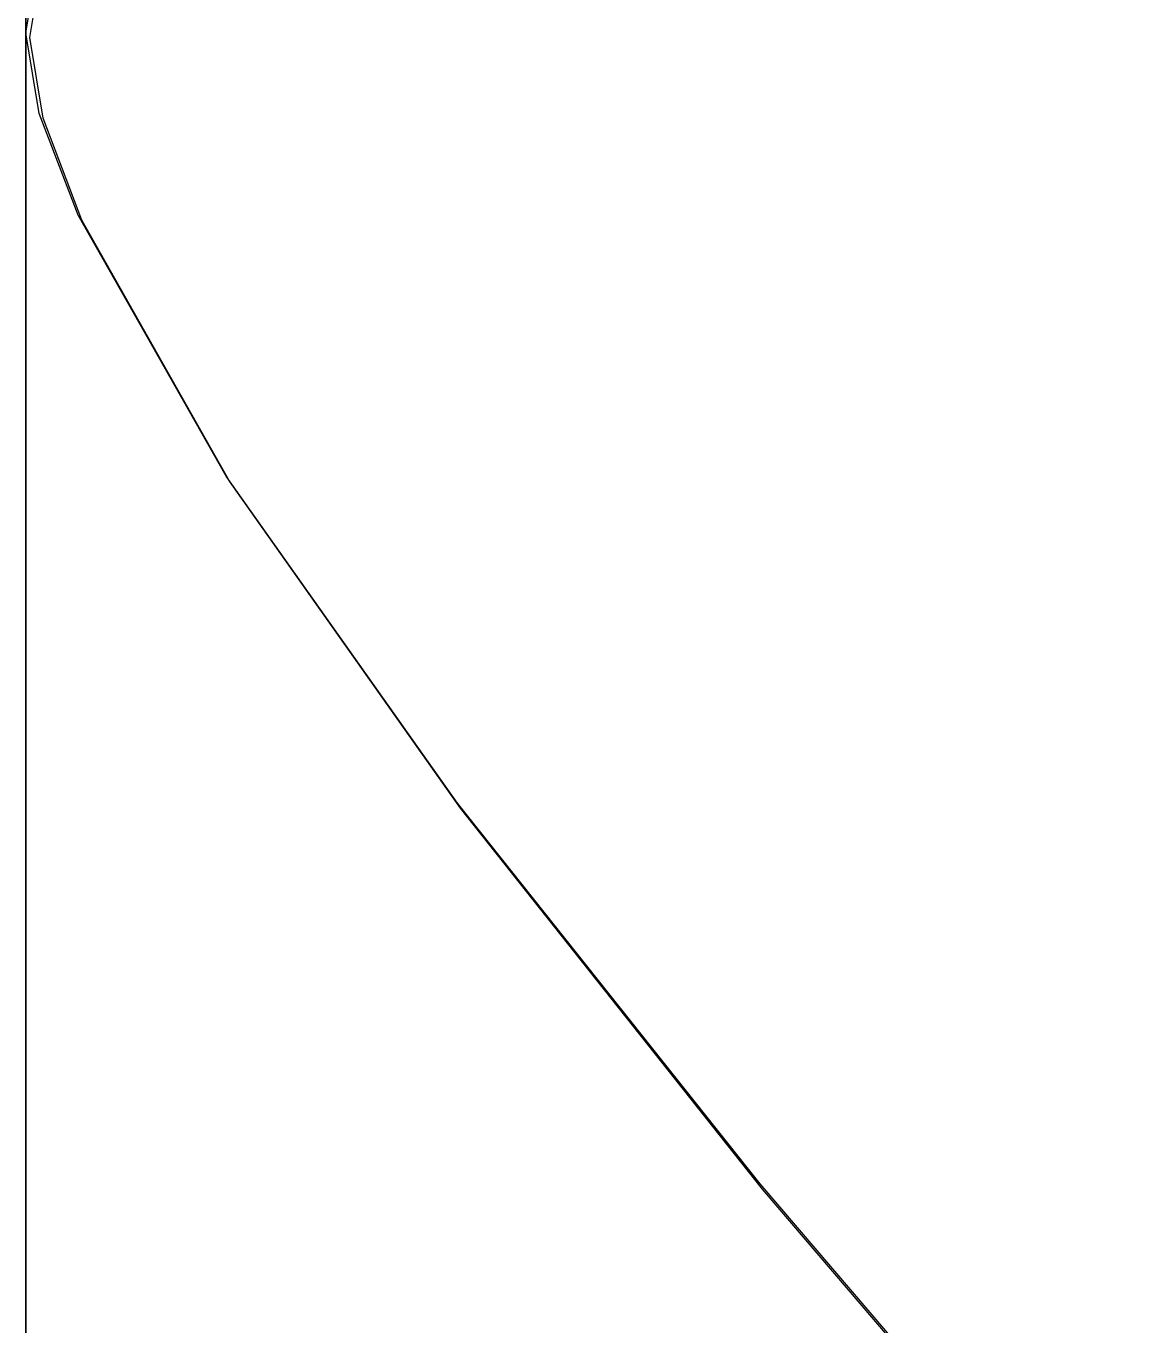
# Model space of a CAD drawing. Extents: x 0 to 141, y -114 to 28.
# Drawn here: x 0 to 14.43, y -60.25 to -43.16 of the extents above; entities that cross this region are included whole.
import ezdxf

# ---------------------------------------------------------------- set-up
doc = ezdxf.new("R2010")
doc.units = 0

msp = doc.modelspace()

# ---------------------------------------------------------------- linework, layer by layer
at = {"layer": 'Layer 1'}
for p, q in [((0, 27.2993), (0, -113.812)), ((0, 27.2993), (0, -113.812)), ((0, 27.2993), (0, -113.812)), ((0, 27.2993), (0, -113.812)), ((0, -43.2562), (0, 27.2993)), ((0, 27.2993), (0, -113.812)), ((0, 27.2993), (0, -113.812)), ((0, 27.2993), (0, -113.812)), ((0, -43.2562), (0, 27.2993)), ((0, 27.2993), (0, -113.812)), ((0, -43.2562), (0, 27.2993)), ((0, 27.2993), (0, -113.812)), ((0, -43.2562), (0, 27.2993)), ((0, -43.2562), (0, 27.2993)), ((0, -43.2562), (0, 27.2993)), ((0, -43.2562), (0, 27.2993)), ((0, -43.2562), (0, 27.2993)), ((0, -43.2562), (0, 27.2993)), ((0, -43.2562), (0, 27.2993)), ((0, -43.2562), (0, 27.2993)), ((0, -43.2562), (0, 27.2993)), ((0, -43.2562), (0, 27.2993)), ((0, 27.2993), (0, -113.812)), ((0, 27.2993), (0, -113.812)), ((0, -43.2562), (0, 27.2993)), ((0, -43.2562), (0, 27.2993)), ((0, -43.2562), (0, 27.2993)), ((0, 27.2993), (0, -113.812)), ((0, 27.2993), (0, -113.812)), ((0, 27.2993), (0, -113.812)), ((0, -43.2562), (0, 27.2993)), ((0, -43.2562), (0, 27.2993)), ((0, -43.2562), (0, 27.2993)), ((0, 27.2993), (0, -113.812)), ((0, -43.2562), (0, 27.2993)), ((0, -43.2562), (0, 27.2993)), ((0, 27.2993), (0, -113.812)), ((0, -43.2562), (0, 27.2993)), ((0, 27.2993), (0, -113.812)), ((0, -43.2562), (0, 27.2993)), ((0, -43.2562), (0, 27.2993)), ((0, 27.2993), (0, -113.812)), ((0, -43.2562), (0, 27.2993)), ((0, 27.2993), (0, -113.812)), ((0, -43.2562), (0, 27.2993)), ((0, 27.2993), (0, -113.812)), ((0, -43.2562), (0, 27.2993)), ((0, -43.2562), (0, 27.2993)), ((0, 27.2993), (0, -113.812)), ((0, 27.2993), (0, -113.812)), ((0, 27.2993), (0, -113.812)), ((0, 27.2993), (0, -113.812)), ((0, -43.2562), (0, 27.2993)), ((0, -43.2562), (0, 27.2993)), ((0, 27.2993), (0, -113.812)), ((0, -43.2562), (0, 27.2993)), ((0, -43.2562), (0, 27.2993)), ((0, -43.2562), (0, 27.2993)), ((0, 27.2993), (0, -113.812)), ((0, 27.2993), (0, -113.812)), ((0, 27.2993), (0, -113.812)), ((0, -43.2562), (0, 27.2993)), ((0, -43.2562), (0, 27.2993)), ((0, -43.2562), (0, 27.2993)), ((0, -43.2562), (0, 27.2993)), ((0, 27.2993), (0, -113.812)), ((0, -43.2562), (0, 27.2993)), ((0, 27.2993), (0, -113.812)), ((0, -43.2562), (0, 27.2993)), ((0, -43.2562), (0, 27.2993)), ((0, -43.2562), (0, 27.2993)), ((0, -43.2562), (0, 27.2993)), ((0, -43.2562), (0, 27.2993)), ((0, -43.2562), (0, 27.2993)), ((0, 27.2993), (0, -113.812)), ((0, 27.2993), (0, -113.812)), ((0, -43.2562), (0, 27.2993)), ((0, 27.2993), (0, -113.812)), ((0, -43.2562), (0, 27.2993)), ((0, -43.2562), (0, 27.2993)), ((0, -43.2562), (0, 27.2993)), ((0, -43.2562), (0, 27.2993)), ((0, 27.2993), (0, -113.812)), ((0, -43.2562), (0, 27.2993)), ((0, 27.2993), (0, -113.812)), ((0, -43.2562), (0, 27.2993)), ((0, -43.2562), (0, 27.2993)), ((0, 27.2993), (0, -113.812)), ((0, 27.2993), (0, -113.812)), ((0, 27.2993), (0, -113.812)), ((0, -43.2562), (0, 27.2993)), ((0, 27.2993), (0, -113.812)), ((0, -43.2562), (0, 27.2993)), ((0, -43.2562), (0, 27.2993)), ((0, 27.2993), (0, -113.812)), ((0, 27.2993), (0, -113.812)), ((0, 27.2993), (0, -113.812)), ((0, 27.2993), (0, -113.812)), ((0, -43.2562), (0, 27.2993)), ((0, -43.2562), (0, 27.2993)), ((0, 27.2993), (0, -113.812)), ((0, -43.2562), (0, 27.2993)), ((0, -43.2562), (0, 27.2993)), ((0, -43.2562), (0, 27.2993)), ((0, -43.2562), (0, 27.2993)), ((0, 27.2993), (0, -113.812)), ((0, -43.2562), (0, 27.2993)), ((0, 27.2993), (0, -113.812)), ((0, 27.2993), (0, -113.812)), ((0, 27.2993), (0, -113.812)), ((0, -43.2562), (0, 27.2993)), ((0, -43.2562), (0, 27.2993)), ((0, -43.2562), (0, 27.2993)), ((0, 27.2993), (0, -113.812)), ((0, -43.2562), (0, 27.2993)), ((0, -43.2562), (0, 27.2993)), ((0, -43.2562), (0, 27.2993)), ((0, -43.2562), (0, 27.2993)), ((0, -43.2562), (0, 27.2993)), ((0, -43.2545), (0.174785, -42.195054)), ((0, -43.2545), (0.174785, -42.195054)), ((0, -43.2545), (0.174785, -42.195054)), ((0, -43.2545), (0.174785, -42.195054)), ((0, -43.2545), (0.174785, -42.195054)), ((0, -43.2545), (0.174785, -42.195054)), ((0, -43.2545), (0.174785, -42.195054)), ((0, -43.2545), (0.174785, -42.195054)), ((0, -43.2545), (0.174785, -42.195054)), ((0, -43.2545), (0.174785, -42.195054)), ((0, -43.2545), (0.174785, -42.195054)), ((0, -43.2545), (0.174785, -42.195054)), ((0, -43.2545), (0.174785, -42.195054)), ((0, -43.2545), (0.174785, -42.195054)), ((0, -43.2545), (0.174785, -42.195054)), ((0, -43.2545), (0.174785, -42.195054)), ((0, -43.2545), (0.174785, -42.195054)), ((0, -43.2545), (0.174785, -42.195054)), ((0, -43.2545), (0.174785, -42.195054)), ((0, -43.2545), (0.174785, -42.195054)), ((0, -43.2545), (0.174785, -42.195054)), ((0, -43.2545), (0.174785, -42.195054)), ((0, -43.2545), (0.174785, -42.195054)), ((0, -43.2545), (0.174785, -42.195054)), ((0, -43.2545), (0.174785, -42.195054)), ((0, -43.2545), (0.174785, -42.195054)), ((0, -43.2562), (0.174752, -42.196722)), ((0, -43.2562), (0.174752, -42.196722)), ((0, -43.2562), (0.174752, -42.196722)), ((0, -43.2562), (0.174752, -42.196722)), ((0, -43.2562), (0.174752, -42.196722)), ((0, -43.2562), (0.174752, -42.196722)), ((0, -43.2562), (0.174752, -42.196722)), ((0, -43.2562), (0.174752, -42.196722)), ((0, -43.2562), (0.174752, -42.196722)), ((0, -43.2562), (0.174752, -42.196722)), ((0, -43.2562), (0.174752, -42.196722)), ((0, -43.2562), (0.174752, -42.196722)), ((0, -43.2562), (0.174752, -42.196722)), ((0, -43.2562), (0.174752, -42.196722)), ((0, -43.2562), (0.174752, -42.196722)), ((0, -43.2562), (0.174752, -42.196722)), ((0, -43.2562), (0.174752, -42.196722)), ((0, -43.2562), (0.174752, -42.196722)), ((0, -43.2562), (0.174752, -42.196722)), ((0, -43.2562), (0.174752, -42.196722)), ((0, -43.2562), (0.174752, -42.196722)), ((0, -43.2562), (0.174752, -42.196722)), ((0, -43.2562), (0.174752, -42.196722)), ((0, -43.2562), (0.174752, -42.196722)), ((0, -43.2562), (0.174752, -42.196722)), ((0, -43.2562), (0.174752, -42.196722)), ((0, -43.2562), (0.174752, -42.196722)), ((0, -43.2562), (0.174752, -42.196722)), ((0, -43.2562), (0.174752, -42.196722)), ((0, -43.2562), (0.174752, -42.196722)), ((0, -43.2562), (0.174752, -42.196722)), ((0, -43.2562), (0.174752, -42.196722)), ((0, -43.2562), (0.174752, -42.196722)), ((0, -43.2562), (0.174752, -42.196722)), ((0, -43.2562), (0.174752, -42.196722)), ((0, -43.2562), (0.174752, -42.196722)), ((0, -43.2562), (0.174752, -42.196722)), ((0, -43.2562), (0.174752, -42.196722)), ((0, -43.2562), (0.174752, -42.196722)), ((0, -43.2562), (0.174752, -42.196722)), ((0, -43.2562), (0.174741, -42.196898)), ((0, -43.2562), (0.174741, -42.196898)), ((0, -43.2562), (0.174741, -42.196898)), ((0, -43.2562), (0.174741, -42.196898)), ((0, -43.2562), (0.174741, -42.196898)), ((0, -43.2562), (0.174741, -42.196898)), ((0, -43.2562), (0.174741, -42.196898)), ((0, -43.2562), (0.174741, -42.196898)), ((0, -43.2562), (0.174741, -42.196898)), ((0, -43.2562), (0.174741, -42.196898)), ((0, -43.2562), (0.174741, -42.196898)), ((0, -43.2562), (0.174741, -42.196898)), ((0, -43.2562), (0.174741, -42.196898)), ((0, -43.2562), (0.174741, -42.196898)), ((0, -43.2562), (0.174741, -42.196898)), ((0, -43.2562), (0.174741, -42.196898)), ((0, -43.2562), (0.174741, -42.196898)), ((0, -43.2562), (0.174741, -42.196898)), ((0, -43.2562), (0.174741, -42.196898)), ((0, -43.2562), (0.174741, -42.196898)), ((0, -43.2562), (0.174741, -42.196898)), ((0, -43.2562), (0.174741, -42.196898)), ((0, -43.2562), (0.174741, -42.196898)), ((0, -43.2562), (0.174741, -42.196898)), ((0, -43.2562), (0.174741, -42.196898)), ((0, -43.2562), (0.174741, -42.196898)), ((0, -43.2562), (0.174741, -42.196898)), ((0, -43.2562), (0.174741, -42.196898)), ((0, -43.2562), (0.174741, -42.196898)), ((0, -43.2562), (0.174741, -42.196898)), ((0, -43.2562), (0.174741, -42.196898)), ((0, -43.2562), (0.174741, -42.196898)), ((0, -43.2562), (0.174741, -42.196898)), ((0, -43.2562), (0.174741, -42.196898)), ((0.049389, -43.3177), (0.223744, -42.257299)), ((0, -113.808), (0, -43.2545)), ((0, -113.808), (0, -43.2545)), ((0, -113.808), (0, -43.2545)), ((0, -113.808), (0, -43.2545)), ((0, -113.808), (0, -43.2545)), ((0, -113.808), (0, -43.2545)), ((0, -113.808), (0, -43.2545)), ((0, -113.808), (0, -43.2545)), ((0, -113.808), (0, -43.2545)), ((0, -113.808), (0, -43.2545)), ((0, -113.808), (0, -43.2545)), ((0, -113.808), (0, -43.2545)), ((0, -113.808), (0, -43.2545)), ((0, -113.808), (0, -43.2545)), ((0, -113.808), (0, -43.2545)), ((0, -113.808), (0, -43.2545)), ((0, -113.808), (0, -43.2545)), ((0, -113.808), (0, -43.2545)), ((0, -113.808), (0, -43.2545)), ((0, -113.808), (0, -43.2545)), ((0, -113.808), (0, -43.2545)), ((0, -113.808), (0, -43.2545)), ((0, -113.808), (0, -43.2545)), ((0, -113.808), (0, -43.2545)), ((0, -113.808), (0, -43.2545)), ((0, -113.808), (0, -43.2545)), ((0.174741, -44.315379), (0, -43.2562)), ((0.174752, -44.315722), (0, -43.2562)), ((0.174741, -44.315379), (0, -43.2562)), ((0.174752, -44.315722), (0, -43.2562)), ((0.174751, -44.315652), (0, -43.2562)), ((0, -43.2562), (0, -43.2562)), ((0.174752, -44.315722), (0, -43.2562)), ((0.174751, -44.315652), (0, -43.2562)), ((0, -43.2562), (0, -43.2562)), ((0, -113.812), (0, -43.2562)), ((0, -113.812), (0, -43.2562)), ((0.174751, -44.315652), (0, -43.2562)), ((0, -43.2562), (0, -43.2562)), ((0.174751, -44.315652), (0, -43.2562)), ((0, -43.2562), (0, -43.2562)), ((0.174751, -44.315652), (0, -43.2562)), ((0, -43.2562), (0, -43.2562)), ((0.174751, -44.315652), (0, -43.2562)), ((0, -43.2562), (0, -43.2562)), ((0.174751, -44.315652), (0, -43.2562)), ((0, -43.2562), (0, -43.2562)), ((0.174752, -44.315722), (0, -43.2562)), ((0.174751, -44.315652), (0, -43.2562)), ((0, -43.2562), (0, -43.2562)), ((0.174752, -44.315722), (0, -43.2562)), ((0.174752, -44.315722), (0, -43.2562)), ((0.174741, -44.315379), (0, -43.2562)), ((0, -113.812), (0, -43.2562)), ((0.174741, -44.315379), (0, -43.2562)), ((0, -113.812), (0, -43.2562)), ((0.174752, -44.315722), (0, -43.2562)), ((0.174751, -44.315652), (0, -43.2562)), ((0, -43.2562), (0, -43.2562)), ((0.174741, -44.315379), (0, -43.2562)), ((0.174741, -44.315379), (0, -43.2562)), ((0.174752, -44.315722), (0, -43.2562)), ((0.174751, -44.315652), (0, -43.2562)), ((0, -43.2562), (0, -43.2562)), ((0.174741, -44.315379), (0, -43.2562)), ((0, -113.812), (0, -43.2562)), ((0, -113.812), (0, -43.2562)), ((0.174752, -44.315722), (0, -43.2562)), ((0.174752, -44.315722), (0, -43.2562)), ((0.174752, -44.315722), (0, -43.2562)), ((0.174741, -44.315379), (0, -43.2562)), ((0.174751, -44.315652), (0, -43.2562)), ((0, -43.2562), (0, -43.2562)), ((0.174751, -44.315652), (0, -43.2562)), ((0, -43.2562), (0, -43.2562)), ((0.174751, -44.315652), (0, -43.2562)), ((0, -43.2562), (0, -43.2562)), ((0.174752, -44.315722), (0, -43.2562)), ((0.174752, -44.315722), (0, -43.2562)), ((0.174751, -44.315652), (0, -43.2562)), ((0, -43.2562), (0, -43.2562)), ((0.174752, -44.315722), (0, -43.2562)), ((0, -113.812), (0, -43.2562)), ((0, -113.812), (0, -43.2562)), ((0.174752, -44.315722), (0, -43.2562)), ((0.174741, -44.315379), (0, -43.2562)), ((0.174751, -44.315652), (0, -43.2562)), ((0, -43.2562), (0, -43.2562)), ((0.174752, -44.315722), (0, -43.2562)), ((0.174752, -44.315722), (0, -43.2562)), ((0.174741, -44.315379), (0, -43.2562)), ((0.174752, -44.315722), (0, -43.2562)), ((0, -113.812), (0, -43.2562)), ((0.174741, -44.315379), (0, -43.2562)), ((0.174741, -44.315379), (0, -43.2562)), ((0.174751, -44.315652), (0, -43.2562)), ((0, -43.2562), (0, -43.2562)), ((0, -113.812), (0, -43.2562)), ((0.174741, -44.315379), (0, -43.2562)), ((0.174751, -44.315652), (0, -43.2562)), ((0, -43.2562), (0, -43.2562)), ((0.174751, -44.315652), (0, -43.2562)), ((0, -43.2562), (0, -43.2562)), ((0.174741, -44.315379), (0, -43.2562)), ((0.174741, -44.315379), (0, -43.2562)), ((0, -113.812), (0, -43.2562)), ((0, -113.812), (0, -43.2562)), ((0, -113.812), (0, -43.2562)), ((0.174751, -44.315652), (0, -43.2562)), ((0, -43.2562), (0, -43.2562)), ((0.174751, -44.315652), (0, -43.2562)), ((0, -43.2562), (0, -43.2562)), ((0.174741, -44.315379), (0, -43.2562)), ((0.174741, -44.315379), (0, -43.2562)), ((0, -113.812), (0, -43.2562)), ((0.174741, -44.315379), (0, -43.2562)), ((0, -113.812), (0, -43.2562)), ((0.174751, -44.315652), (0, -43.2562)), ((0, -43.2562), (0, -43.2562)), ((0.174751, -44.315652), (0, -43.2562)), ((0, -43.2562), (0, -43.2562)), ((0, -113.812), (0, -43.2562)), ((0.174741, -44.315379), (0, -43.2562)), ((0, -113.812), (0, -43.2562)), ((0, -113.812), (0, -43.2562)), ((0.174751, -44.315652), (0, -43.2562)), ((0, -43.2562), (0, -43.2562)), ((0.174751, -44.315652), (0, -43.2562)), ((0, -43.2562), (0, -43.2562)), ((0.174752, -44.315722), (0, -43.2562)), ((0.174751, -44.315652), (0, -43.2562)), ((0, -43.2562), (0, -43.2562)), ((0.174741, -44.315379), (0, -43.2562)), ((0, -113.812), (0, -43.2562)), ((0.174751, -44.315652), (0, -43.2562)), ((0, -43.2562), (0, -43.2562)), ((0.174752, -44.315722), (0, -43.2562)), ((0, -113.812), (0, -43.2562)), ((0.174751, -44.315652), (0, -43.2562)), ((0, -43.2562), (0, -43.2562)), ((0.174751, -44.315652), (0, -43.2562)), ((0, -43.2562), (0, -43.2562)), ((0.174752, -44.315722), (0, -43.2562)), ((0.174752, -44.315722), (0, -43.2562)), ((0.174752, -44.315722), (0, -43.2562)), ((0.174752, -44.315722), (0, -43.2562)), ((0.174752, -44.315722), (0, -43.2562)), ((0, -113.812), (0, -43.2562)), ((0.174752, -44.315722), (0, -43.2562)), ((0.174752, -44.315722), (0, -43.2562)), ((0.174752, -44.315722), (0, -43.2562)), ((0, -113.812), (0, -43.2562)), ((0.174741, -44.315379), (0, -43.2562)), ((0.174752, -44.315722), (0, -43.2562)), ((0.174751, -44.315652), (0, -43.2562)), ((0, -43.2562), (0, -43.2562)), ((0.174741, -44.315379), (0, -43.2562)), ((0, -113.812), (0, -43.2562)), ((0.174741, -44.315379), (0, -43.2562)), ((0.174741, -44.315379), (0, -43.2562)), ((0.174752, -44.315722), (0, -43.2562)), ((0, -113.812), (0, -43.2562)), ((0.174741, -44.315379), (0, -43.2562)), ((0.174752, -44.315722), (0, -43.2562)), ((0, -113.812), (0, -43.2562)), ((0.174751, -44.315652), (0, -43.2562)), ((0, -43.2562), (0, -43.2562)), ((0.174741, -44.315379), (0, -43.2562)), ((0.174741, -44.315379), (0, -43.2562)), ((0.174741, -44.315379), (0, -43.2562)), ((0.174752, -44.315722), (0, -43.2562)), ((0.174752, -44.315722), (0, -43.2562)), ((0.174752, -44.315722), (0, -43.2562)), ((0.174751, -44.315652), (0, -43.2562)), ((0, -43.2562), (0, -43.2562)), ((0.174741, -44.315379), (0, -43.2562)), ((0, -113.812), (0, -43.2562)), ((0.174741, -44.315379), (0, -43.2562)), ((0.174741, -44.315379), (0, -43.2562)), ((0, -113.812), (0, -43.2562)), ((0.174751, -44.315652), (0, -43.2562)), ((0, -43.2562), (0, -43.2562)), ((0.174751, -44.315652), (0, -43.2562)), ((0, -43.2562), (0, -43.2562)), ((0, -113.812), (0, -43.2562)), ((0.174752, -44.315722), (0, -43.2562)), ((0, -113.812), (0, -43.2562)), ((0.174752, -44.315722), (0, -43.2562)), ((0.174741, -44.315379), (0, -43.2562)), ((0, -113.812), (0, -43.2562)), ((0.174751, -44.315652), (0, -43.2562)), ((0, -43.2562), (0, -43.2562)), ((0.174751, -44.315652), (0, -43.2562)), ((0, -43.2562), (0, -43.2562)), ((0.174752, -44.315722), (0, -43.2562)), ((0.174741, -44.315379), (0, -43.2562)), ((0, -113.812), (0, -43.2562)), ((0.174752, -44.315722), (0, -43.2562)), ((0.174741, -44.315379), (0, -43.2562)), ((0, -113.812), (0, -43.2562)), ((0.174752, -44.315722), (0, -43.2562)), ((0.174751, -44.315652), (0, -43.2562)), ((0, -43.2562), (0, -43.2562)), ((0, -113.812), (0, -43.2562)), ((0.174751, -44.315652), (0, -43.2562)), ((0, -43.2562), (0, -43.2562)), ((0.174752, -44.315722), (0, -43.2562)), ((0.223832, -44.377411), (0.049389, -43.3177)), ((0.685308, -45.653364), (0.174741, -44.315379)), ((0.685308, -45.653364), (0.174741, -44.315379)), ((0.685308, -45.653364), (0.174741, -44.315379)), ((0.685308, -45.653364), (0.174741, -44.315379)), ((0.685308, -45.653364), (0.174741, -44.315379)), ((0.685308, -45.653364), (0.174741, -44.315379)), ((0.685308, -45.653364), (0.174741, -44.315379)), ((0.685308, -45.653364), (0.174741, -44.315379)), ((0.685308, -45.653364), (0.174741, -44.315379)), ((0.685308, -45.653364), (0.174741, -44.315379)), ((0.685308, -45.653364), (0.174741, -44.315379)), ((0.685308, -45.653364), (0.174741, -44.315379)), ((0.685308, -45.653364), (0.174741, -44.315379)), ((0.685308, -45.653364), (0.174741, -44.315379)), ((0.685308, -45.653364), (0.174741, -44.315379)), ((0.685308, -45.653364), (0.174741, -44.315379)), ((0.685308, -45.653364), (0.174741, -44.315379)), ((0.685308, -45.653364), (0.174741, -44.315379)), ((0.685308, -45.653364), (0.174741, -44.315379)), ((0.685308, -45.653364), (0.174741, -44.315379)), ((0.685308, -45.653364), (0.174741, -44.315379)), ((0.685308, -45.653364), (0.174741, -44.315379)), ((0.685308, -45.653364), (0.174741, -44.315379)), ((0.685308, -45.653364), (0.174741, -44.315379)), ((0.685308, -45.653364), (0.174741, -44.315379)), ((0.685308, -45.653364), (0.174741, -44.315379)), ((0.685308, -45.653364), (0.174741, -44.315379)), ((0.685308, -45.653364), (0.174741, -44.315379)), ((0.685308, -45.653364), (0.174741, -44.315379)), ((0.685308, -45.653364), (0.174741, -44.315379)), ((0.685308, -45.653364), (0.174741, -44.315379)), ((0.685308, -45.653364), (0.174741, -44.315379)), ((0.685308, -45.653364), (0.174741, -44.315379)), ((0.685308, -45.653364), (0.174741, -44.315379)), ((0.685346, -45.653875), (0.174751, -44.315652)), ((0.685346, -45.653875), (0.174751, -44.315652)), ((0.685346, -45.653875), (0.174751, -44.315652)), ((0.685346, -45.653875), (0.174751, -44.315652)), ((0.685346, -45.653875), (0.174751, -44.315652)), ((0.685346, -45.653875), (0.174751, -44.315652)), ((0.685346, -45.653875), (0.174751, -44.315652)), ((0.685346, -45.653875), (0.174751, -44.315652)), ((0.685346, -45.653875), (0.174751, -44.315652)), ((0.685346, -45.653875), (0.174751, -44.315652)), ((0.685346, -45.653875), (0.174751, -44.315652)), ((0.685346, -45.653875), (0.174751, -44.315652)), ((0.685346, -45.653875), (0.174751, -44.315652)), ((0.685346, -45.653875), (0.174751, -44.315652)), ((0.685346, -45.653875), (0.174751, -44.315652)), ((0.685346, -45.653875), (0.174751, -44.315652)), ((0.685346, -45.653875), (0.174751, -44.315652)), ((0.685346, -45.653875), (0.174751, -44.315652)), ((0.685346, -45.653875), (0.174751, -44.315652)), ((0.685346, -45.653875), (0.174751, -44.315652)), ((0.685346, -45.653875), (0.174751, -44.315652)), ((0.685346, -45.653875), (0.174751, -44.315652)), ((0.685346, -45.653875), (0.174751, -44.315652)), ((0.685346, -45.653875), (0.174751, -44.315652)), ((0.685346, -45.653875), (0.174751, -44.315652)), ((0.685346, -45.653875), (0.174751, -44.315652)), ((0.685346, -45.653875), (0.174751, -44.315652)), ((0.685346, -45.653875), (0.174751, -44.315652)), ((0.685346, -45.653875), (0.174751, -44.315652)), ((0.685346, -45.653875), (0.174751, -44.315652)), ((0.685346, -45.653875), (0.174751, -44.315652)), ((0.685346, -45.653875), (0.174751, -44.315652)), ((0.685346, -45.653875), (0.174751, -44.315652)), ((0.685346, -45.653875), (0.174751, -44.315652)), ((0.685346, -45.653875), (0.174751, -44.315652)), ((0.685346, -45.653875), (0.174751, -44.315652)), ((0.685346, -45.653875), (0.174751, -44.315652)), ((0.685348, -45.654007), (0.174752, -44.315722)), ((0.685348, -45.654007), (0.174752, -44.315722)), ((0.685348, -45.654007), (0.174752, -44.315722)), ((0.685348, -45.654007), (0.174752, -44.315722)), ((0.685348, -45.654007), (0.174752, -44.315722)), ((0.685348, -45.654007), (0.174752, -44.315722)), ((0.685348, -45.654007), (0.174752, -44.315722)), ((0.685348, -45.654007), (0.174752, -44.315722)), ((0.685348, -45.654007), (0.174752, -44.315722)), ((0.685348, -45.654007), (0.174752, -44.315722)), ((0.685348, -45.654007), (0.174752, -44.315722)), ((0.685348, -45.654007), (0.174752, -44.315722)), ((0.685348, -45.654007), (0.174752, -44.315722)), ((0.685348, -45.654007), (0.174752, -44.315722)), ((0.685348, -45.654007), (0.174752, -44.315722)), ((0.685348, -45.654007), (0.174752, -44.315722)), ((0.685348, -45.654007), (0.174752, -44.315722)), ((0.685348, -45.654007), (0.174752, -44.315722)), ((0.685348, -45.654007), (0.174752, -44.315722)), ((0.685348, -45.654007), (0.174752, -44.315722)), ((0.685348, -45.654007), (0.174752, -44.315722)), ((0.685348, -45.654007), (0.174752, -44.315722)), ((0.685348, -45.654007), (0.174752, -44.315722)), ((0.685348, -45.654007), (0.174752, -44.315722)), ((0.685348, -45.654007), (0.174752, -44.315722)), ((0.685348, -45.654007), (0.174752, -44.315722)), ((0.685348, -45.654007), (0.174752, -44.315722)), ((0.685348, -45.654007), (0.174752, -44.315722)), ((0.685348, -45.654007), (0.174752, -44.315722)), ((0.685348, -45.654007), (0.174752, -44.315722)), ((0.685348, -45.654007), (0.174752, -44.315722)), ((0.685348, -45.654007), (0.174752, -44.315722)), ((0.685348, -45.654007), (0.174752, -44.315722)), ((0.685348, -45.654007), (0.174752, -44.315722)), ((0.685348, -45.654007), (0.174752, -44.315722)), ((0.685348, -45.654007), (0.174752, -44.315722)), ((0.685348, -45.654007), (0.174752, -44.315722)), ((0.685348, -45.654007), (0.174752, -44.315722)), ((0.685348, -45.654007), (0.174752, -44.315722)), ((0.685348, -45.654007), (0.174752, -44.315722)), ((0.733527, -45.716191), (0.223832, -44.377411)), ((2.63198, -49.083794), (0.685308, -45.653364)), ((2.63198, -49.083794), (0.685308, -45.653364)), ((2.63198, -49.083794), (0.685308, -45.653364)), ((2.63198, -49.083794), (0.685308, -45.653364)), ((2.63198, -49.083794), (0.685308, -45.653364)), ((2.63198, -49.083794), (0.685308, -45.653364)), ((2.63198, -49.083794), (0.685308, -45.653364)), ((2.63198, -49.083794), (0.685308, -45.653364)), ((2.63198, -49.083794), (0.685308, -45.653364)), ((2.63198, -49.083794), (0.685308, -45.653364)), ((2.63198, -49.083794), (0.685308, -45.653364)), ((2.63198, -49.083794), (0.685308, -45.653364)), ((2.63198, -49.083794), (0.685308, -45.653364)), ((2.63198, -49.083794), (0.685308, -45.653364)), ((2.63198, -49.083794), (0.685308, -45.653364)), ((2.63198, -49.083794), (0.685308, -45.653364)), ((2.63198, -49.083794), (0.685308, -45.653364)), ((2.63198, -49.083794), (0.685308, -45.653364)), ((2.63198, -49.083794), (0.685308, -45.653364)), ((2.63198, -49.083794), (0.685308, -45.653364)), ((2.63198, -49.083794), (0.685308, -45.653364)), ((2.63198, -49.083794), (0.685308, -45.653364)), ((2.63198, -49.083794), (0.685308, -45.653364)), ((2.63198, -49.083794), (0.685308, -45.653364)), ((2.63198, -49.083794), (0.685308, -45.653364)), ((2.63198, -49.083794), (0.685308, -45.653364)), ((2.63198, -49.083794), (0.685308, -45.653364)), ((2.63198, -49.083794), (0.685308, -45.653364)), ((2.63198, -49.083794), (0.685308, -45.653364)), ((2.63198, -49.083794), (0.685308, -45.653364)), ((2.63198, -49.083794), (0.685308, -45.653364)), ((2.63198, -49.083794), (0.685308, -45.653364)), ((2.63198, -49.083794), (0.685308, -45.653364)), ((2.63198, -49.083794), (0.685308, -45.653364)), ((2.63212, -49.084684), (0.685346, -45.653875)), ((2.63212, -49.084684), (0.685346, -45.653875)), ((2.63212, -49.084684), (0.685346, -45.653875)), ((2.63212, -49.084684), (0.685346, -45.653875)), ((2.63212, -49.084684), (0.685346, -45.653875)), ((2.63212, -49.084684), (0.685346, -45.653875)), ((2.63212, -49.084684), (0.685346, -45.653875)), ((2.63212, -49.084684), (0.685346, -45.653875)), ((2.63212, -49.084684), (0.685346, -45.653875)), ((2.63212, -49.084684), (0.685346, -45.653875)), ((2.63212, -49.084684), (0.685346, -45.653875)), ((2.63212, -49.084684), (0.685346, -45.653875)), ((2.63212, -49.084684), (0.685346, -45.653875)), ((2.63212, -49.084684), (0.685346, -45.653875)), ((2.63212, -49.084684), (0.685346, -45.653875)), ((2.63212, -49.084684), (0.685346, -45.653875)), ((2.63212, -49.084684), (0.685346, -45.653875)), ((2.63212, -49.084684), (0.685346, -45.653875)), ((2.63212, -49.084684), (0.685346, -45.653875)), ((2.63212, -49.084684), (0.685346, -45.653875)), ((2.63212, -49.084684), (0.685346, -45.653875)), ((2.63212, -49.084684), (0.685346, -45.653875)), ((2.63212, -49.084684), (0.685346, -45.653875)), ((2.63212, -49.084684), (0.685346, -45.653875)), ((2.63212, -49.084684), (0.685346, -45.653875)), ((2.63212, -49.084684), (0.685346, -45.653875)), ((2.63212, -49.084684), (0.685346, -45.653875)), ((2.63212, -49.084684), (0.685346, -45.653875)), ((2.63212, -49.084684), (0.685346, -45.653875)), ((2.63212, -49.084684), (0.685346, -45.653875)), ((2.63212, -49.084684), (0.685346, -45.653875)), ((2.63212, -49.084684), (0.685346, -45.653875)), ((2.63212, -49.084684), (0.685346, -45.653875)), ((2.63212, -49.084684), (0.685346, -45.653875)), ((2.63212, -49.084684), (0.685346, -45.653875)), ((2.63212, -49.084684), (0.685346, -45.653875)), ((2.63212, -49.084684), (0.685346, -45.653875)), ((2.632128, -49.084914), (0.685348, -45.654007)), ((2.632128, -49.084914), (0.685348, -45.654007)), ((2.632128, -49.084914), (0.685348, -45.654007)), ((2.632128, -49.084914), (0.685348, -45.654007)), ((2.632128, -49.084914), (0.685348, -45.654007)), ((2.632128, -49.084914), (0.685348, -45.654007)), ((2.632128, -49.084914), (0.685348, -45.654007)), ((2.632128, -49.084914), (0.685348, -45.654007)), ((2.632128, -49.084914), (0.685348, -45.654007)), ((2.632128, -49.084914), (0.685348, -45.654007)), ((2.632128, -49.084914), (0.685348, -45.654007)), ((2.632128, -49.084914), (0.685348, -45.654007)), ((2.632128, -49.084914), (0.685348, -45.654007)), ((2.632128, -49.084914), (0.685348, -45.654007)), ((2.632128, -49.084914), (0.685348, -45.654007)), ((2.632128, -49.084914), (0.685348, -45.654007)), ((2.632128, -49.084914), (0.685348, -45.654007)), ((2.632128, -49.084914), (0.685348, -45.654007)), ((2.632128, -49.084914), (0.685348, -45.654007)), ((2.632128, -49.084914), (0.685348, -45.654007)), ((2.632128, -49.084914), (0.685348, -45.654007)), ((2.632128, -49.084914), (0.685348, -45.654007)), ((2.632128, -49.084914), (0.685348, -45.654007)), ((2.632128, -49.084914), (0.685348, -45.654007)), ((2.632128, -49.084914), (0.685348, -45.654007)), ((2.632128, -49.084914), (0.685348, -45.654007)), ((2.632128, -49.084914), (0.685348, -45.654007)), ((2.632128, -49.084914), (0.685348, -45.654007)), ((2.632128, -49.084914), (0.685348, -45.654007)), ((2.632128, -49.084914), (0.685348, -45.654007)), ((2.632128, -49.084914), (0.685348, -45.654007)), ((2.632128, -49.084914), (0.685348, -45.654007)), ((2.632128, -49.084914), (0.685348, -45.654007)), ((2.632128, -49.084914), (0.685348, -45.654007)), ((2.632128, -49.084914), (0.685348, -45.654007)), ((2.632128, -49.084914), (0.685348, -45.654007)), ((2.632128, -49.084914), (0.685348, -45.654007)), ((2.632128, -49.084914), (0.685348, -45.654007)), ((2.632128, -49.084914), (0.685348, -45.654007)), ((2.632128, -49.084914), (0.685348, -45.654007)), ((2.676886, -49.148928), (0.733527, -45.716191)), ((5.676135, -53.383579), (2.63198, -49.083794)), ((5.676135, -53.383579), (2.63198, -49.083794)), ((5.676135, -53.383579), (2.63198, -49.083794)), ((5.676135, -53.383579), (2.63198, -49.083794)), ((5.676135, -53.383579), (2.63198, -49.083794)), ((5.676135, -53.383579), (2.63198, -49.083794)), ((5.676135, -53.383579), (2.63198, -49.083794)), ((5.676135, -53.383579), (2.63198, -49.083794)), ((5.676135, -53.383579), (2.63198, -49.083794)), ((5.676135, -53.383579), (2.63198, -49.083794)), ((5.676135, -53.383579), (2.63198, -49.083794)), ((5.676135, -53.383579), (2.63198, -49.083794)), ((5.676135, -53.383579), (2.63198, -49.083794)), ((5.676135, -53.383579), (2.63198, -49.083794)), ((5.676135, -53.383579), (2.63198, -49.083794)), ((5.676135, -53.383579), (2.63198, -49.083794)), ((5.676135, -53.383579), (2.63198, -49.083794)), ((5.676135, -53.383579), (2.63198, -49.083794)), ((5.676135, -53.383579), (2.63198, -49.083794)), ((5.676135, -53.383579), (2.63198, -49.083794)), ((5.676135, -53.383579), (2.63198, -49.083794)), ((5.676135, -53.383579), (2.63198, -49.083794)), ((5.676135, -53.383579), (2.63198, -49.083794)), ((5.676135, -53.383579), (2.63198, -49.083794)), ((5.676135, -53.383579), (2.63198, -49.083794)), ((5.676135, -53.383579), (2.63198, -49.083794)), ((5.676135, -53.383579), (2.63198, -49.083794)), ((5.676135, -53.383579), (2.63198, -49.083794)), ((5.676135, -53.383579), (2.63198, -49.083794)), ((5.676135, -53.383579), (2.63198, -49.083794)), ((5.676135, -53.383579), (2.63198, -49.083794)), ((5.676135, -53.383579), (2.63198, -49.083794)), ((5.676135, -53.383579), (2.63198, -49.083794)), ((5.676135, -53.383579), (2.63198, -49.083794)), ((5.676426, -53.38473), (2.63212, -49.084684)), ((5.676426, -53.38473), (2.63212, -49.084684)), ((5.676426, -53.38473), (2.63212, -49.084684)), ((5.676426, -53.38473), (2.63212, -49.084684)), ((5.676426, -53.38473), (2.63212, -49.084684)), ((5.676426, -53.38473), (2.63212, -49.084684)), ((5.676426, -53.38473), (2.63212, -49.084684)), ((5.676426, -53.38473), (2.63212, -49.084684)), ((5.676426, -53.38473), (2.63212, -49.084684)), ((5.676426, -53.38473), (2.63212, -49.084684)), ((5.676426, -53.38473), (2.63212, -49.084684)), ((5.676426, -53.38473), (2.63212, -49.084684)), ((5.676426, -53.38473), (2.63212, -49.084684)), ((5.676426, -53.38473), (2.63212, -49.084684)), ((5.676426, -53.38473), (2.63212, -49.084684)), ((5.676426, -53.38473), (2.63212, -49.084684)), ((5.676426, -53.38473), (2.63212, -49.084684)), ((5.676426, -53.38473), (2.63212, -49.084684)), ((5.676426, -53.38473), (2.63212, -49.084684)), ((5.676426, -53.38473), (2.63212, -49.084684)), ((5.676426, -53.38473), (2.63212, -49.084684)), ((5.676426, -53.38473), (2.63212, -49.084684)), ((5.676426, -53.38473), (2.63212, -49.084684)), ((5.676426, -53.38473), (2.63212, -49.084684)), ((5.676426, -53.38473), (2.63212, -49.084684)), ((5.676426, -53.38473), (2.63212, -49.084684)), ((5.676426, -53.38473), (2.63212, -49.084684)), ((5.676426, -53.38473), (2.63212, -49.084684)), ((5.676426, -53.38473), (2.63212, -49.084684)), ((5.676426, -53.38473), (2.63212, -49.084684)), ((5.676426, -53.38473), (2.63212, -49.084684)), ((5.676426, -53.38473), (2.63212, -49.084684)), ((5.676426, -53.38473), (2.63212, -49.084684)), ((5.676426, -53.38473), (2.63212, -49.084684)), ((5.676426, -53.38473), (2.63212, -49.084684)), ((5.676426, -53.38473), (2.63212, -49.084684)), ((5.676426, -53.38473), (2.63212, -49.084684)), ((5.676443, -53.385027), (2.632128, -49.084914)), ((5.676443, -53.385027), (2.632128, -49.084914)), ((5.676443, -53.385027), (2.632128, -49.084914)), ((5.676443, -53.385027), (2.632128, -49.084914)), ((5.676443, -53.385027), (2.632128, -49.084914)), ((5.676443, -53.385027), (2.632128, -49.084914)), ((5.676443, -53.385027), (2.632128, -49.084914)), ((5.676443, -53.385027), (2.632128, -49.084914)), ((5.676443, -53.385027), (2.632128, -49.084914)), ((5.676443, -53.385027), (2.632128, -49.084914)), ((5.676443, -53.385027), (2.632128, -49.084914)), ((5.676443, -53.385027), (2.632128, -49.084914)), ((5.676443, -53.385027), (2.632128, -49.084914)), ((5.676443, -53.385027), (2.632128, -49.084914)), ((5.676443, -53.385027), (2.632128, -49.084914)), ((5.676443, -53.385027), (2.632128, -49.084914)), ((5.676443, -53.385027), (2.632128, -49.084914)), ((5.676443, -53.385027), (2.632128, -49.084914)), ((5.676443, -53.385027), (2.632128, -49.084914)), ((5.676443, -53.385027), (2.632128, -49.084914)), ((5.676443, -53.385027), (2.632128, -49.084914)), ((5.676443, -53.385027), (2.632128, -49.084914)), ((5.676443, -53.385027), (2.632128, -49.084914)), ((5.676443, -53.385027), (2.632128, -49.084914)), ((5.676443, -53.385027), (2.632128, -49.084914)), ((5.676443, -53.385027), (2.632128, -49.084914)), ((5.676443, -53.385027), (2.632128, -49.084914)), ((5.676443, -53.385027), (2.632128, -49.084914)), ((5.676443, -53.385027), (2.632128, -49.084914)), ((5.676443, -53.385027), (2.632128, -49.084914)), ((5.676443, -53.385027), (2.632128, -49.084914)), ((5.676443, -53.385027), (2.632128, -49.084914)), ((5.676443, -53.385027), (2.632128, -49.084914)), ((5.676443, -53.385027), (2.632128, -49.084914)), ((5.676443, -53.385027), (2.632128, -49.084914)), ((5.676443, -53.385027), (2.632128, -49.084914)), ((5.676443, -53.385027), (2.632128, -49.084914)), ((5.676443, -53.385027), (2.632128, -49.084914)), ((5.676443, -53.385027), (2.632128, -49.084914)), ((5.676443, -53.385027), (2.632128, -49.084914)), ((5.715887, -53.451852), (2.676886, -49.148928)), ((9.653892, -58.388805), (5.676135, -53.383579)), ((9.653892, -58.388805), (5.676135, -53.383579)), ((9.653892, -58.388805), (5.676135, -53.383579)), ((9.653892, -58.388805), (5.676135, -53.383579)), ((9.653892, -58.388805), (5.676135, -53.383579)), ((9.653892, -58.388805), (5.676135, -53.383579)), ((9.653892, -58.388805), (5.676135, -53.383579)), ((9.653892, -58.388805), (5.676135, -53.383579)), ((9.653892, -58.388805), (5.676135, -53.383579)), ((9.653892, -58.388805), (5.676135, -53.383579)), ((9.653892, -58.388805), (5.676135, -53.383579)), ((9.653892, -58.388805), (5.676135, -53.383579)), ((9.653892, -58.388805), (5.676135, -53.383579)), ((9.653892, -58.388805), (5.676135, -53.383579)), ((9.653892, -58.388805), (5.676135, -53.383579)), ((9.653892, -58.388805), (5.676135, -53.383579)), ((9.653892, -58.388805), (5.676135, -53.383579)), ((9.653892, -58.388805), (5.676135, -53.383579)), ((9.653892, -58.388805), (5.676135, -53.383579)), ((9.653892, -58.388805), (5.676135, -53.383579)), ((9.653892, -58.388805), (5.676135, -53.383579)), ((9.653892, -58.388805), (5.676135, -53.383579)), ((9.653892, -58.388805), (5.676135, -53.383579)), ((9.653892, -58.388805), (5.676135, -53.383579)), ((9.653892, -58.388805), (5.676135, -53.383579)), ((9.653892, -58.388805), (5.676135, -53.383579)), ((9.653892, -58.388805), (5.676135, -53.383579)), ((9.653892, -58.388805), (5.676135, -53.383579)), ((9.653892, -58.388805), (5.676135, -53.383579)), ((9.653892, -58.388805), (5.676135, -53.383579)), ((9.653892, -58.388805), (5.676135, -53.383579)), ((9.653892, -58.388805), (5.676135, -53.383579)), ((9.653892, -58.388805), (5.676135, -53.383579)), ((9.653892, -58.388805), (5.676135, -53.383579)), ((9.65437, -58.390113), (5.676426, -53.38473)), ((9.65437, -58.390113), (5.676426, -53.38473)), ((9.65437, -58.390113), (5.676426, -53.38473)), ((9.65437, -58.390113), (5.676426, -53.38473)), ((9.65437, -58.390113), (5.676426, -53.38473)), ((9.65437, -58.390113), (5.676426, -53.38473)), ((9.65437, -58.390113), (5.676426, -53.38473)), ((9.65437, -58.390113), (5.676426, -53.38473)), ((9.65437, -58.390113), (5.676426, -53.38473)), ((9.65437, -58.390113), (5.676426, -53.38473)), ((9.65437, -58.390113), (5.676426, -53.38473)), ((9.65437, -58.390113), (5.676426, -53.38473)), ((9.65437, -58.390113), (5.676426, -53.38473)), ((9.65437, -58.390113), (5.676426, -53.38473)), ((9.65437, -58.390113), (5.676426, -53.38473)), ((9.65437, -58.390113), (5.676426, -53.38473)), ((9.65437, -58.390113), (5.676426, -53.38473)), ((9.65437, -58.390113), (5.676426, -53.38473)), ((9.65437, -58.390113), (5.676426, -53.38473)), ((9.65437, -58.390113), (5.676426, -53.38473)), ((9.65437, -58.390113), (5.676426, -53.38473)), ((9.65437, -58.390113), (5.676426, -53.38473)), ((9.65437, -58.390113), (5.676426, -53.38473)), ((9.65437, -58.390113), (5.676426, -53.38473)), ((9.65437, -58.390113), (5.676426, -53.38473)), ((9.65437, -58.390113), (5.676426, -53.38473)), ((9.65437, -58.390113), (5.676426, -53.38473)), ((9.65437, -58.390113), (5.676426, -53.38473)), ((9.65437, -58.390113), (5.676426, -53.38473)), ((9.65437, -58.390113), (5.676426, -53.38473)), ((9.65437, -58.390113), (5.676426, -53.38473)), ((9.65437, -58.390113), (5.676426, -53.38473)), ((9.65437, -58.390113), (5.676426, -53.38473)), ((9.65437, -58.390113), (5.676426, -53.38473)), ((9.65437, -58.390113), (5.676426, -53.38473)), ((9.65437, -58.390113), (5.676426, -53.38473)), ((9.65437, -58.390113), (5.676426, -53.38473)), ((9.654398, -58.39045), (5.676443, -53.385027)), ((9.654398, -58.39045), (5.676443, -53.385027)), ((9.654398, -58.39045), (5.676443, -53.385027)), ((9.654398, -58.39045), (5.676443, -53.385027)), ((9.654398, -58.39045), (5.676443, -53.385027)), ((9.654398, -58.39045), (5.676443, -53.385027)), ((9.654398, -58.39045), (5.676443, -53.385027)), ((9.654398, -58.39045), (5.676443, -53.385027)), ((9.654398, -58.39045), (5.676443, -53.385027)), ((9.654398, -58.39045), (5.676443, -53.385027)), ((9.654398, -58.39045), (5.676443, -53.385027)), ((9.654398, -58.39045), (5.676443, -53.385027)), ((9.654398, -58.39045), (5.676443, -53.385027)), ((9.654398, -58.39045), (5.676443, -53.385027)), ((9.654398, -58.39045), (5.676443, -53.385027)), ((9.654398, -58.39045), (5.676443, -53.385027)), ((9.654398, -58.39045), (5.676443, -53.385027)), ((9.654398, -58.39045), (5.676443, -53.385027)), ((9.654398, -58.39045), (5.676443, -53.385027)), ((9.654398, -58.39045), (5.676443, -53.385027)), ((9.654398, -58.39045), (5.676443, -53.385027)), ((9.654398, -58.39045), (5.676443, -53.385027)), ((9.654398, -58.39045), (5.676443, -53.385027)), ((9.654398, -58.39045), (5.676443, -53.385027)), ((9.654398, -58.39045), (5.676443, -53.385027)), ((9.654398, -58.39045), (5.676443, -53.385027)), ((9.654398, -58.39045), (5.676443, -53.385027)), ((9.654398, -58.39045), (5.676443, -53.385027)), ((9.654398, -58.39045), (5.676443, -53.385027)), ((9.654398, -58.39045), (5.676443, -53.385027)), ((9.654398, -58.39045), (5.676443, -53.385027)), ((9.654398, -58.39045), (5.676443, -53.385027)), ((9.654398, -58.39045), (5.676443, -53.385027)), ((9.654398, -58.39045), (5.676443, -53.385027)), ((9.654398, -58.39045), (5.676443, -53.385027)), ((9.654398, -58.39045), (5.676443, -53.385027)), ((9.654398, -58.39045), (5.676443, -53.385027)), ((9.654398, -58.39045), (5.676443, -53.385027)), ((9.654398, -58.39045), (5.676443, -53.385027)), ((9.654398, -58.39045), (5.676443, -53.385027)), ((9.68695, -58.460905), (5.715887, -53.451852)), ((14.401371, -63.935561), (9.653892, -58.388805)), ((14.401371, -63.935561), (9.653892, -58.388805)), ((14.401371, -63.935561), (9.653892, -58.388805)), ((14.401371, -63.935561), (9.653892, -58.388805)), ((14.401371, -63.935561), (9.653892, -58.388805)), ((14.401371, -63.935561), (9.653892, -58.388805)), ((14.401371, -63.935561), (9.653892, -58.388805)), ((14.401371, -63.935561), (9.653892, -58.388805)), ((14.401371, -63.935561), (9.653892, -58.388805)), ((14.401371, -63.935561), (9.653892, -58.388805)), ((14.401371, -63.935561), (9.653892, -58.388805)), ((14.401371, -63.935561), (9.653892, -58.388805)), ((14.401371, -63.935561), (9.653892, -58.388805)), ((14.401371, -63.935561), (9.653892, -58.388805)), ((14.401371, -63.935561), (9.653892, -58.388805)), ((14.401371, -63.935561), (9.653892, -58.388805)), ((14.401371, -63.935561), (9.653892, -58.388805)), ((14.401371, -63.935561), (9.653892, -58.388805)), ((14.401371, -63.935561), (9.653892, -58.388805)), ((14.401371, -63.935561), (9.653892, -58.388805)), ((14.401371, -63.935561), (9.653892, -58.388805)), ((14.401371, -63.935561), (9.653892, -58.388805)), ((14.401371, -63.935561), (9.653892, -58.388805)), ((14.401371, -63.935561), (9.653892, -58.388805)), ((14.401371, -63.935561), (9.653892, -58.388805)), ((14.401371, -63.935561), (9.653892, -58.388805)), ((14.401371, -63.935561), (9.653892, -58.388805)), ((14.401371, -63.935561), (9.653892, -58.388805)), ((14.401371, -63.935561), (9.653892, -58.388805)), ((14.401371, -63.935561), (9.653892, -58.388805)), ((14.401371, -63.935561), (9.653892, -58.388805)), ((14.401371, -63.935561), (9.653892, -58.388805)), ((14.401371, -63.935561), (9.653892, -58.388805)), ((14.401371, -63.935561), (9.653892, -58.388805)), ((14.402056, -63.936934), (9.65437, -58.390113)), ((14.402056, -63.936934), (9.65437, -58.390113)), ((14.402056, -63.936934), (9.65437, -58.390113)), ((14.402056, -63.936934), (9.65437, -58.390113)), ((14.402056, -63.936934), (9.65437, -58.390113)), ((14.402056, -63.936934), (9.65437, -58.390113)), ((14.402056, -63.936934), (9.65437, -58.390113)), ((14.402056, -63.936934), (9.65437, -58.390113)), ((14.402056, -63.936934), (9.65437, -58.390113)), ((14.402056, -63.936934), (9.65437, -58.390113)), ((14.402056, -63.936934), (9.65437, -58.390113)), ((14.402056, -63.936934), (9.65437, -58.390113)), ((14.402056, -63.936934), (9.65437, -58.390113)), ((14.402056, -63.936934), (9.65437, -58.390113)), ((14.402056, -63.936934), (9.65437, -58.390113)), ((14.402056, -63.936934), (9.65437, -58.390113)), ((14.402056, -63.936934), (9.65437, -58.390113)), ((14.402056, -63.936934), (9.65437, -58.390113)), ((14.402056, -63.936934), (9.65437, -58.390113)), ((14.402056, -63.936934), (9.65437, -58.390113)), ((14.402056, -63.936934), (9.65437, -58.390113)), ((14.402056, -63.936934), (9.65437, -58.390113)), ((14.402056, -63.936934), (9.65437, -58.390113)), ((14.402056, -63.936934), (9.65437, -58.390113)), ((14.402056, -63.936934), (9.65437, -58.390113)), ((14.402056, -63.936934), (9.65437, -58.390113)), ((14.402056, -63.936934), (9.65437, -58.390113)), ((14.402056, -63.936934), (9.65437, -58.390113)), ((14.402056, -63.936934), (9.65437, -58.390113)), ((14.402056, -63.936934), (9.65437, -58.390113)), ((14.402056, -63.936934), (9.65437, -58.390113)), ((14.402056, -63.936934), (9.65437, -58.390113)), ((14.402056, -63.936934), (9.65437, -58.390113)), ((14.402056, -63.936934), (9.65437, -58.390113)), ((14.402056, -63.936934), (9.65437, -58.390113)), ((14.402056, -63.936934), (9.65437, -58.390113)), ((14.402056, -63.936934), (9.65437, -58.390113)), ((14.402097, -63.937289), (9.654398, -58.39045)), ((14.402097, -63.937289), (9.654398, -58.39045)), ((14.402097, -63.937289), (9.654398, -58.39045)), ((14.402097, -63.937289), (9.654398, -58.39045)), ((14.402097, -63.937289), (9.654398, -58.39045)), ((14.402097, -63.937289), (9.654398, -58.39045)), ((14.402097, -63.937289), (9.654398, -58.39045)), ((14.402097, -63.937289), (9.654398, -58.39045)), ((14.402097, -63.937289), (9.654398, -58.39045)), ((14.402097, -63.937289), (9.654398, -58.39045)), ((14.402097, -63.937289), (9.654398, -58.39045)), ((14.402097, -63.937289), (9.654398, -58.39045)), ((14.402097, -63.937289), (9.654398, -58.39045)), ((14.402097, -63.937289), (9.654398, -58.39045)), ((14.402097, -63.937289), (9.654398, -58.39045)), ((14.402097, -63.937289), (9.654398, -58.39045)), ((14.402097, -63.937289), (9.654398, -58.39045)), ((14.402097, -63.937289), (9.654398, -58.39045)), ((14.402097, -63.937289), (9.654398, -58.39045)), ((14.402097, -63.937289), (9.654398, -58.39045)), ((14.402097, -63.937289), (9.654398, -58.39045)), ((14.402097, -63.937289), (9.654398, -58.39045)), ((14.402097, -63.937289), (9.654398, -58.39045)), ((14.402097, -63.937289), (9.654398, -58.39045)), ((14.402097, -63.937289), (9.654398, -58.39045)), ((14.402097, -63.937289), (9.654398, -58.39045)), ((14.402097, -63.937289), (9.654398, -58.39045)), ((14.402097, -63.937289), (9.654398, -58.39045)), ((14.402097, -63.937289), (9.654398, -58.39045)), ((14.402097, -63.937289), (9.654398, -58.39045)), ((14.402097, -63.937289), (9.654398, -58.39045)), ((14.402097, -63.937289), (9.654398, -58.39045)), ((14.402097, -63.937289), (9.654398, -58.39045)), ((14.402097, -63.937289), (9.654398, -58.39045)), ((14.402097, -63.937289), (9.654398, -58.39045)), ((14.402097, -63.937289), (9.654398, -58.39045)), ((14.402097, -63.937289), (9.654398, -58.39045)), ((14.402097, -63.937289), (9.654398, -58.39045)), ((14.402097, -63.937289), (9.654398, -58.39045)), ((14.402097, -63.937289), (9.654398, -58.39045)), ((14.426495, -64.012026), (9.68695, -58.460905))]:
    msp.add_line(p, q, dxfattribs=at)

doc.saveas('drawing.dxf')
